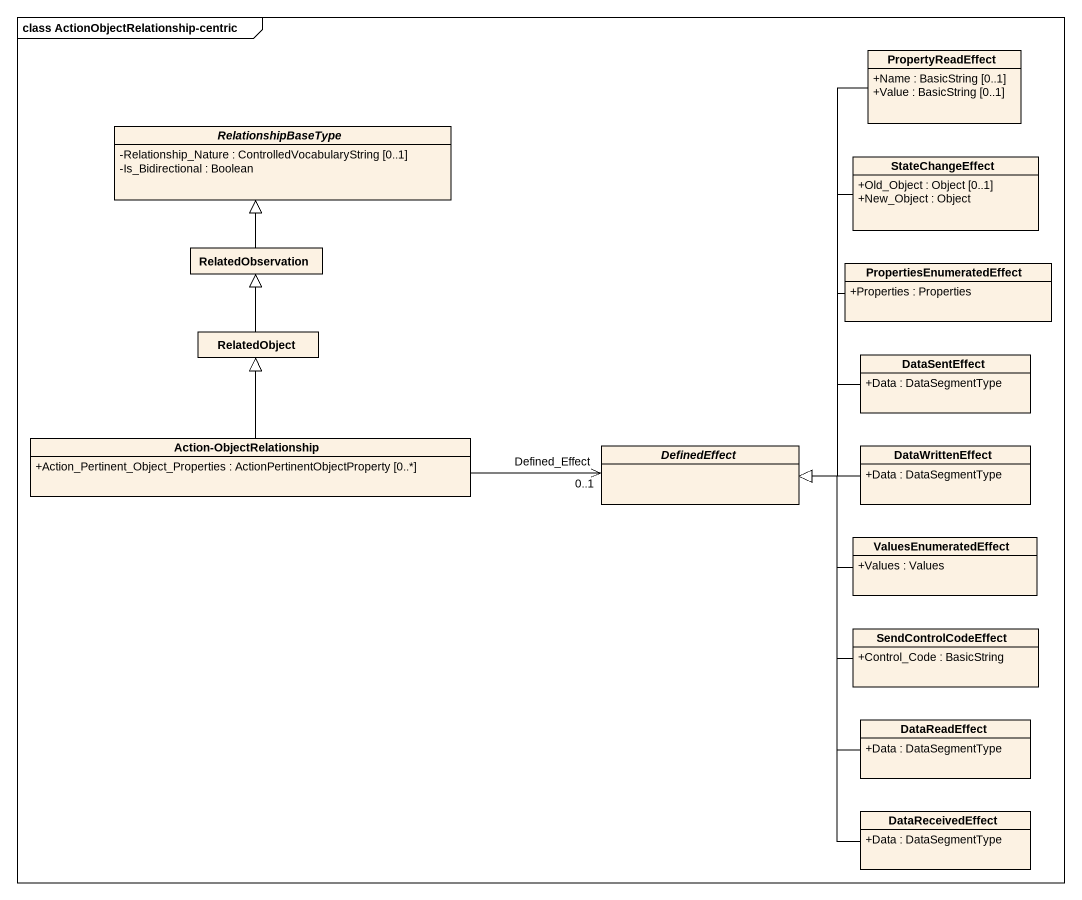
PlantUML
@startuml
mainframe class ActionObjectRelationship-centric
hide circle
hide empty members
skinparam classAttributeIconSize 0
class PropertyReadEffect {
  +Name : BasicString [0..1]
  +Value : BasicString [0..1]
}
abstract class RelationshipBaseType {
  -Relationship_Nature : ControlledVocabularyString [0..1]
  -Is_Bidirectional : Boolean
}
class StateChangeEffect {
  +Old_Object : Object [0..1]
  +New_Object : Object
}
class RelatedObservation
class PropertiesEnumeratedEffect {
  +Properties : Properties
}
class RelatedObject
class DataSentEffect {
  +Data : DataSegmentType
}
class "Action-ObjectRelationship" as Action_ObjectRelationship {
  +Action_Pertinent_Object_Properties : ActionPertinentObjectProperty [0..*]
}
abstract class DefinedEffect
class DataWrittenEffect {
  +Data : DataSegmentType
}
class ValuesEnumeratedEffect {
  +Values : Values
}
class SendControlCodeEffect {
  +Control_Code : BasicString
}
class DataReadEffect {
  +Data : DataSegmentType
}
class DataReceivedEffect {
  +Data : DataSegmentType
}
PropertyReadEffect --|> DefinedEffect
StateChangeEffect --|> DefinedEffect
RelatedObservation -up-|> RelationshipBaseType
PropertiesEnumeratedEffect --|> DefinedEffect
RelatedObject -up-|> RelatedObservation
DataSentEffect -left-|> DefinedEffect
Action_ObjectRelationship -up-|> RelatedObject
DefinedEffect "Defined_Effect\n0..1" <-left- Action_ObjectRelationship
DataWrittenEffect -left-|> DefinedEffect
ValuesEnumeratedEffect -left-|> DefinedEffect
SendControlCodeEffect -up-|> DefinedEffect
DataReadEffect -up-|> DefinedEffect
DataReceivedEffect -up-|> DefinedEffect
@enduml
